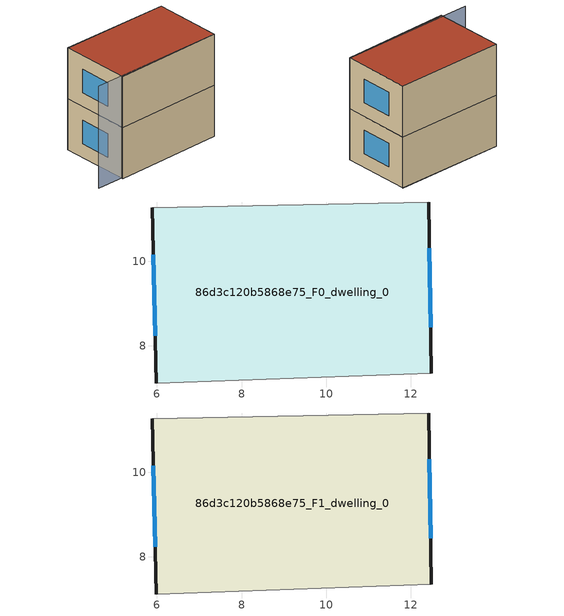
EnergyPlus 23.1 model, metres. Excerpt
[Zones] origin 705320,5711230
86d3c120b5868e75_F0_dwelling_0
 floor ground (EU_floor_Construction): 12.43,11.4 12.49,7.35 5.98,7.12 5.89,11.27 z0
 wall outside (EU_wall_Construction): 5.89,11.27 5.98,7.12 / 12.49,7.35 12.43,11.4 z0:3
 wall adiabatic (EU_wall_Construction): 12.43,11.4 5.89,11.27 / 5.98,7.12 12.49,7.35 z0:3
 window (EU_Window_Construction): 5.91,10.15 5.96,8.24 / 12.47,8.44 12.44,10.31 z0.81:2.19
86d3c120b5868e75_F1_dwelling_0
 floor to 86d3c120b5868e75_F0_dwelling_0 (EU_floor_Construction): 12.43,11.4 12.49,7.35 5.98,7.12 5.89,11.27 z3
 wall outside (EU_wall_Construction): 5.89,11.27 5.98,7.12 / 12.49,7.35 12.43,11.4 z3:6
 wall adiabatic (EU_wall_Construction): 12.43,11.4 5.89,11.27 / 5.98,7.12 12.49,7.35 z3:6
 window (EU_Window_Construction): 5.91,10.15 5.96,8.24 / 12.47,8.44 12.44,10.31 z3.81:5.19
 roof outside (EU_roof_Construction): 12.49,7.35 12.43,11.4 5.89,11.27 5.98,7.12 z6
shading: 4.39,7.19 12.49,7.35 / 12.43,11.4 5.89,11.27 z0:6
[Building]
EU S2 Campaign: North Axis=0; Terrain=City; Solar Distribution=FullExterior
[Site:Location]
London: Latitude=51.5; Longitude=-0.5; Time Zone=0; Elevation=25
[SizingPeriod:WeatherFileDays]
AnnualSizingPeriod: Begin Month=1; Begin Day of Month=1; End Month=12; End Day of Month=31; Day of Week for Start Day=Monday; Use Weather File Daylight Saving Period=No; Use Weather File Rain and Snow Indicators=No
[MATERIAL]
EU_InternalMass_Material: Roughness=MediumRough; Thickness=0.1; Conductivity=1; Density=1800; Specific Heat=900; Thermal Absorptance=0.9; Solar Absorptance=0.7; Visible Absorptance=0.7
[MATERIAL:NOMASS] Roughness=MediumRough; Thermal Absorptance=0.9; Solar Absorptance=0.7; Visible Absorptance=0.7
Name | Thermal Resistance
EU_wall_NoMass | 0.555556
EU_roof_NoMass | 0.510204
EU_floor_NoMass | 1.68919
[WINDOWMATERIAL:SIMPLEGLAZINGSYSTEM]
EU_Window_SimpleGlazing: UFactor=3.96; Solar Heat Gain Coefficient=0.85; Visible Transmittance=0.85
[CONSTRUCTION]
EU_wall_Construction: EU_wall_NoMass
EU_roof_Construction: EU_roof_NoMass
EU_floor_Construction: EU_floor_NoMass
EU_Window_Construction: EU_Window_SimpleGlazing
EU_InternalMass_Construction: EU_InternalMass_Material
[ZONE] Type=1; Multiplier=1; Ceiling Height=autocalculate; Volume=80.3152; Floor Area=autocalculate; Part of Total Floor Area=Yes
86d3c120b5868e75_F0_dwelling_0; 86d3c120b5868e75_F1_dwelling_0
[INTERNALMASS] Construction=EU_InternalMass_Construction; Surface Area=26.7719
Name | Zone or ZoneList
86d3c120b5868e75_F0_dwelling_0_EU_InternalMass | 86d3c120b5868e75_F0_dwelling_0
86d3c120b5868e75_F1_dwelling_0_EU_InternalMass | 86d3c120b5868e75_F1_dwelling_0
[OTHEREQUIPMENT] Fuel Type=Electricity; Design Level Calculation Method=Watts/Area; Power per Zone Floor Area=1; Fraction Latent=0; Fraction Radiant=0; Fraction Lost=0; Carbon Dioxide Generation Rate=0; EndUse Subcategory=EU_Step8_InternalGains
Name | Zone or ZoneList or Space or SpaceList | Schedule
EU_Step8_InternalGain_86d3c120b5868e75_F0_dwelling_0_f000 | 86d3c120b5868e75_F0_dwelling_0 | EU_Step8_GainSchedule_86d3c120b5868e75_F0_dwelling_0_f000
EU_Step8_InternalGain_86d3c120b5868e75_F1_dwelling_0_f000 | 86d3c120b5868e75_F1_dwelling_0 | EU_Step8_GainSchedule_86d3c120b5868e75_F1_dwelling_0_f000
[ZONEVENTILATION:DESIGNFLOWRATE] Schedule=EU_AlwaysOn; Design Flow Rate Calculation Method=AirChanges/Hour; Air Changes per Hour=0.48; Ventilation Type=Natural; Fan Pressure Rise=0; Fan Total Efficiency=1; Constant Term Coefficient=1; Temperature Term Coefficient=0; Velocity Term Coefficient=0; Velocity Squared Term Coefficient=0; Minimum Indoor Temperature=-100; Maximum Indoor Temperature=100; Delta Temperature=-100; Minimum Outdoor Temperature=-100; Maximum Outdoor Temperature=100; Maximum Wind Speed=40
Name | Zone or ZoneList or Space or SpaceList
EU_ConstantAir_86d3c120b5868e75_F0_dwelling_0 | 86d3c120b5868e75_F0_dwelling_0
EU_ConstantAir_86d3c120b5868e75_F1_dwelling_0 | 86d3c120b5868e75_F1_dwelling_0
[HVACTEMPLATE:THERMOSTAT] Constant Heating Setpoint=20; Constant Cooling Setpoint=50
EU_HeatOnly_86d3c120b5868e75_F0_dwelling_0; EU_HeatOnly_86d3c120b5868e75_F1_dwelling_0
[HVACTEMPLATE:ZONE:IDEALLOADSAIRSYSTEM] System Availability Schedule=EU_AlwaysOn; Maximum Heating Supply Air Temperature=50; Minimum Cooling Supply Air Temperature=13; Maximum Heating Supply Air Humidity Ratio=0.0156; Minimum Cooling Supply Air Humidity Ratio=0.0077; Heating Limit=NoLimit; Cooling Limit=NoLimit; Heating Availability Schedule=EU_AlwaysOn; Cooling Availability Schedule=EU_CoolingOff; Dehumidification Control Type=ConstantSensibleHeatRatio; Cooling Sensible Heat Ratio=0.7; Dehumidification Setpoint=60; Humidification Control Type=None; Humidification Setpoint=30; Outdoor Air Method=None; Outdoor Air Flow Rate per Person=0.00944; Outdoor Air Flow Rate per Zone Floor Area=0; Outdoor Air Flow Rate per Zone=0; Demand Controlled Ventilation Type=None; Outdoor Air Economizer Type=NoEconomizer; Heat Recovery Type=None; Sensible Heat Recovery Effectiveness=0.7; Latent Heat Recovery Effectiveness=0.65
Name | Template Thermostat
86d3c120b5868e75_F0_dwelling_0 | EU_HeatOnly_86d3c120b5868e75_F0_dwelling_0
86d3c120b5868e75_F1_dwelling_0 | EU_HeatOnly_86d3c120b5868e75_F1_dwelling_0
[SIZING:ZONE] Zone Cooling Design Supply Air Temperature Input Method=SupplyAirTemperature; Zone Cooling Design Supply Air Temperature=13; Zone Heating Design Supply Air Temperature Input Method=SupplyAirTemperature; Zone Heating Design Supply Air Temperature=50; Zone Cooling Design Supply Air Humidity Ratio=0.008; Zone Heating Design Supply Air Humidity Ratio=0.008; Cooling Design Air Flow Method=DesignDay; Cooling Design Air Flow Rate=0; Cooling Minimum Air Flow per Zone Floor Area=0.000762; Cooling Minimum Air Flow=0; Cooling Minimum Air Flow Fraction=0.2; Heating Design Air Flow Method=DesignDay; Heating Design Air Flow Rate=0; Heating Maximum Air Flow per Zone Floor Area=0.002032; Heating Maximum Air Flow=0.141576; Heating Maximum Air Flow Fraction=0.3; Account for Dedicated Outdoor Air System=No; Dedicated Outdoor Air System Control Strategy=NeutralSupplyAir; Dedicated Outdoor Air Low Setpoint Temperature for Design=autosize; Dedicated Outdoor Air High Setpoint Temperature for Design=autosize; Zone Load Sizing Method=Sensible Load Only No Latent Load; Zone Latent Cooling Design Supply Air Humidity Ratio Input Method=HumidityRatioDifference; Zone Cooling Design Supply Air Humidity Ratio Difference=0.005; Zone Latent Heating Design Supply Air Humidity Ratio Input Method=HumidityRatioDifference; Zone Humidification Design Supply Air Humidity Ratio Difference=0.005
86d3c120b5868e75_F0_dwelling_0; 86d3c120b5868e75_F1_dwelling_0
[SCHEDULE:CONSTANT]
Name | Hourly Value
EU_AlwaysOn | 1
EU_CoolingOff | 0
[SCHEDULE:FILE] Column Number=1; Rows to Skip at Top=0; Number of Hours of Data=8760; Column Separator=Comma; Interpolate to Timestep=No; Minutes per Item=60; Adjust Schedule for Daylight Savings=Yes
Name | File
EU_Step8_GainSchedule_86d3c120b5868e75_F0_dwelling_0_f000 | ../../schedules/86d3c120b5868e75/86d3c120b5868e75_F0_dwelling_0_f000_gain.csv
EU_Step8_GainSchedule_86d3c120b5868e75_F1_dwelling_0_f000 | ../../schedules/86d3c120b5868e75/86d3c120b5868e75_F1_dwelling_0_f000_gain.csv
